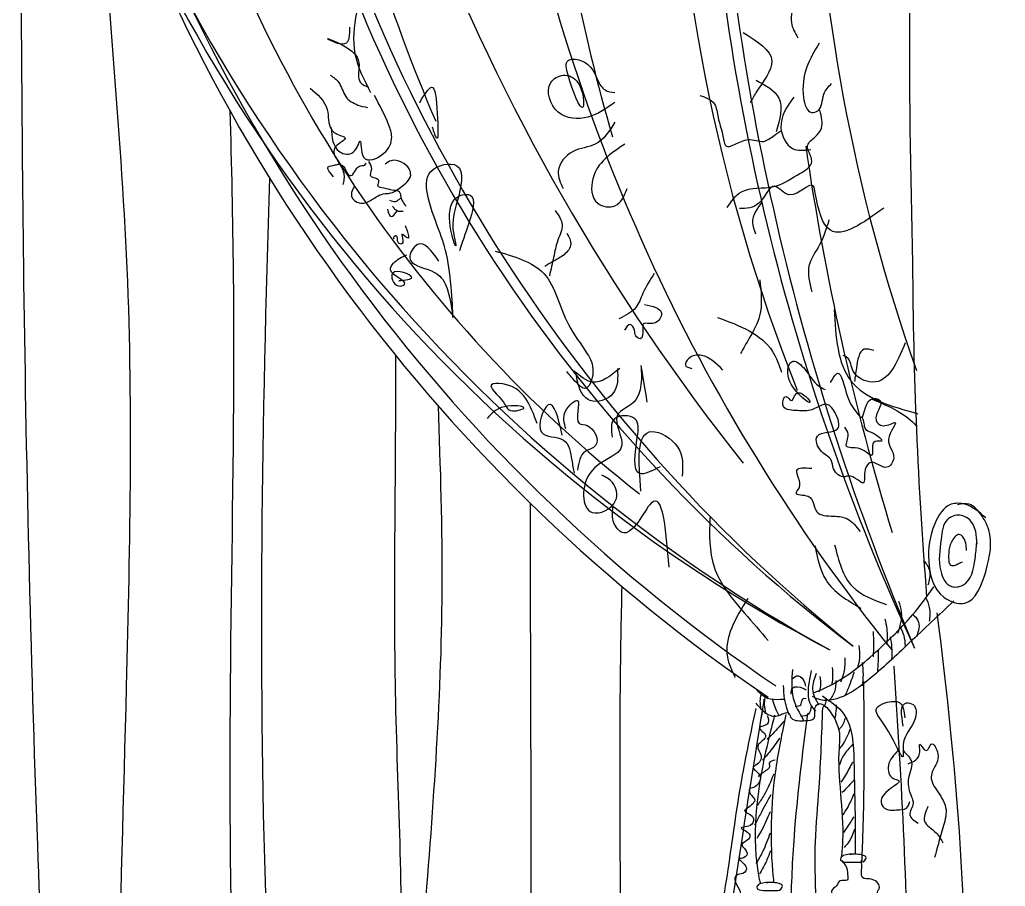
# Model space of a CAD drawing. Header units: inches. Extents: x 8.9 to 51.4, y 16 to 40.8.
# Drawn here: x 40.923 to 42.406, y 17.98 to 19.285 of the extents above; entities that cross this region are included whole.
import ezdxf

# ---------------------------------------------------------------- set-up
doc = ezdxf.new("R2010")
doc.units = ezdxf.units.IN
doc.header["$MEASUREMENT"] = 0
doc.layers.add('02', color=2, linetype='Continuous')

msp = doc.modelspace()

# ---------------------------------------------------------------- linework, layer by layer
at = {"layer": '02'}
for centre, radius, start, end in [((56.8129, 19.2903), 14.5508, 178.27254, 181.46691), ((44.5902, 19.7159), 2.6856, 180.5167, 201.6077), ((43.2425, 20.4209), 2.3573, 198.5753, 242.1806), ((43.5046, 20.4127), 2.5942, 197.0515, 235.8886), ((43.3275, 20.4746), 2.445, 199.6848, 241.0065), ((43.9848, 20.1754), 2.6495, 191.4214, 203.1976), ((43.5078, 20.4176), 2.5795, 197.463, 235.8886), ((45.3939, 19.7844), 3.4422, 182.3469, 204.8355), ((45.8047, 19.8402), 3.8404, 182.9037, 203.0166), ((43.0942, 20.1462), 2.0036, 195.5822, 231.8337), ((43.5815, 20.1922), 2.3229, 194.8286, 232.8155), ((43.716, 20.2536), 2.454, 195.4322, 231.1634), ((44.4265, 20.0967), 2.8106, 190.1422, 218.7859), ((44.1227, 19.7922), 2.4063, 184.4854, 196.5056), ((44.8399, 19.6637), 2.7227, 181.5262, 199.4555), ((44.4953, 20.5962), 3.1752, 201.0538, 218.5561), ((45.9747, 19.6544), 3.9088, 188.2364, 196.9812), ((48.9188, 18.9477), 6.6519, 180.25809, 184.5826)]:
    msp.add_arc(centre, radius, start, end, dxfattribs=at)
for points, knots in [([(40.9235, 19.6147), (40.9251, 19.3818), (40.9274, 18.8575), (40.9445, 18.1141), (40.9742, 17.4745), (40.9719, 17.1257), (40.9683, 16.9474)], [5.097627, 5.097627, 5.097627, 5.097627, 9.85818, 15.812613, 20.291338, 22.939934, 22.939934, 22.939934, 22.939934]), ([(41.0426, 19.5739), (41.0492, 19.3593), (41.0985, 18.9296), (41.0823, 18.1663), (41.0614, 17.5222), (41.0626, 17.0942), (41.0471, 16.9518)], [5.444472, 5.444472, 5.444472, 5.444472, 9.832476, 14.261297, 21.025094, 23.006985, 23.006985, 23.006985, 23.006985]), ([(41.2397, 19.1477), (41.242, 19.0662), (41.252, 18.6376), (41.2221, 17.9886), (41.2775, 17.3326), (41.254, 17.0245), (41.2472, 16.936)], [6.683505, 6.683505, 6.683505, 6.683505, 8.173513, 14.514565, 18.533965, 20.154384, 20.154384, 20.154384, 20.154384]), ([(41.2993, 19.0465), (41.2879, 18.6817), (41.2779, 18.0998), (41.3221, 17.3968), (41.3468, 17.0585), (41.3557, 16.9365)], [7.429743, 7.429743, 7.429743, 7.429743, 14.092047, 18.053811, 20.287925, 20.287925, 20.287925, 20.287925]), ([(42.1488, 18.8484), (42.1513, 18.8078), (42.1563, 18.7257), (42.2346, 18.7027), (42.2749, 18.6917)], [0, 0, 0, 0, 1.858262, 3.752023, 3.752023, 3.752023, 3.752023]), ([(41.4888, 18.7797), (41.4889, 18.7528), (41.4889, 18.5792), (41.4829, 18.2541), (41.5093, 17.8296), (41.4653, 17.4644), (41.4838, 17.1947), (41.4823, 17.0511), (41.4818, 16.9961)], [9.405796, 9.405796, 9.405796, 9.405796, 9.895859, 12.577281, 15.344155, 17.646066, 19.263992, 20.2692, 20.2692, 20.2692, 20.2692]), ([(41.5529, 18.7037), (41.5563, 18.6113), (41.5649, 18.3485), (41.5317, 17.9258), (41.4942, 17.4639), (41.5315, 17.1576), (41.5308, 17.0115), (41.5308, 16.9961)], [9.874115, 9.874115, 9.874115, 9.874115, 11.562118, 14.67383, 17.613404, 20.000313, 20.281963, 20.281963, 20.281963, 20.281963]), ([(41.6918, 18.5569), (41.6914, 18.4136), (41.6935, 18), (41.6924, 17.4801), (41.6925, 17.1035), (41.6983, 16.9405)], [12.55561, 12.55561, 12.55561, 12.55561, 15.483642, 21.007763, 23.18014, 23.18014, 23.18014, 23.18014]), ([(41.8294, 18.4319), (41.8282, 18.3815), (41.8234, 18.1069), (41.8351, 17.6282), (41.8135, 17.2007), (41.8062, 16.9343)], [13.219116, 13.219116, 13.219116, 13.219116, 14.249467, 18.833654, 22.995652, 22.995652, 22.995652, 22.995652]), ([(42.1173, 18.2715), (42.1261, 18.2746), (42.1625, 18.2903), (42.2171, 18.3358), (42.2679, 18.3874), (42.2922, 18.4215), (42.2989, 18.431)], [156.879378, 156.879378, 156.879378, 156.879378, 203.681207, 357.505923, 509.739469, 568.60035, 568.60035, 568.60035, 568.60035]), ([(42.3035, 18.3917), (42.3357, 18.1409), (42.3607, 17.7354), (42.3173, 17.2764), (42.3831, 16.9859), (42.4013, 16.9229), (42.4065, 16.9009)], [0, 0, 0, 0, 3.557268, 8.251843, 9.206392, 9.582939, 9.582939, 9.582939, 9.582939]), ([(42.2251, 18.3829), (42.2264, 18.378), (42.2294, 18.3652), (42.2286, 18.3519), (42.2281, 18.3438)], [6.640807, 6.640807, 6.640807, 6.640807, 32.062805, 72.92793, 72.92793, 72.92793, 72.92793]), ([(42.239, 18.3117), (42.2498, 18.1369), (42.2747, 17.7315), (42.2313, 17.2725), (42.2972, 16.982), (42.3154, 16.919), (42.3206, 16.9012)], [0, 0, 0, 0, 3.557268, 8.251843, 9.206392, 9.582939, 9.582939, 9.582939, 9.582939]), ([(42.1931, 18.2886), (42.1937, 18.2283), (42.1946, 18.1384), (42.1916, 18.0485), (42.1904, 18.0189)], [0, 0, 0, 0, 1.222353, 1.825324, 1.825324, 1.825324, 1.825324]), ([(42.0299, 18.2787), (42.0357, 18.2726), (42.046, 18.2616), (42.0632, 18.2615), (42.0719, 18.262), (42.0741, 18.2622)], [0, 0, 0, 0, 40.531881, 72.349028, 83.079407, 83.079407, 83.079407, 83.079407]), ([(42.0592, 18.2379), (42.0546, 18.2197), (42.0344, 18.1396), (42.0235, 18.0514), (42.0373, 17.9866), (42.0378, 17.9843)], [0, 0, 0, 0, 0.248197, 1.089468, 1.120481, 1.120481, 1.120481, 1.120481]), ([(42.0762, 18.2391), (42.0706, 18.2119), (42.0541, 18.1311), (42.0517, 18.045), (42.0578, 17.9883), (42.058, 17.9858)], [0, 0, 0, 0, 0.365979, 1.084799, 1.116734, 1.116734, 1.116734, 1.116734]), ([(42.1088, 18.2404), (42.101, 18.1789), (42.0887, 18.0812), (42.0843, 17.9832), (42.0835, 17.9469)], [0, 0, 0, 0, 0.814463, 1.292828, 1.292828, 1.292828, 1.292828])]:
    msp.add_open_spline(points, degree=3, knots=knots, dxfattribs=at)
for points in [[(42.123, 19.435), (42.1105, 19.3978), (42.0877, 19.3542), (42.0887, 19.3161), (42.0846, 19.28), (42.0944, 19.2575)], [(41.449, 19.3529), (41.4304, 19.2952), (41.4279, 19.2338), (41.4513, 19.1751)], [(41.4196, 19.2735), (41.4124, 19.2483), (41.3871, 19.2555), (41.4286, 19.232), (41.4341, 19.2158), (41.4359, 19.1905), (41.4485, 19.1833)], [(42.0121, 19.2652), (42.0553, 19.2226), (42.0318, 19.1755), (42.0226, 19.1595)], [(42.1263, 19.2494), (42.1029, 19.1675), (42.1153, 19.1452), (42.1243, 19.1476), (42.1335, 19.1726), (42.1452, 19.1886)], [(41.8192, 19.1603), (41.7784, 19.1381), (41.7338, 19.1455), (41.7227, 19.19), (41.7413, 19.2011), (41.7635, 19.19), (41.7709, 19.1529), (41.7487, 19.2011), (41.7487, 19.2234), (41.7672, 19.2234), (41.7858, 19.2085), (41.7932, 19.1937), (41.8043, 19.1789), (41.8192, 19.1752)], [(41.3907, 19.2014), (41.4034, 19.1905), (41.4142, 19.1689), (41.4323, 19.1563), (41.4467, 19.1527)], [(42.0315, 19.1935), (42.0659, 19.1667), (42.0616, 19.1158)], [(41.3605, 19.1817), (41.3862, 19.1493), (41.3921, 19.1198), (41.4057, 19.1104), (41.4128, 19.1073), (41.3987, 19.0932), (41.4076, 19.0629), (41.4114, 19.0448), (41.4094, 19.0359)], [(41.5253, 19.1596), (41.543, 19.183), (41.5517, 19.1437), (41.5508, 19.1066), (41.5445, 19.1229)], [(41.3923, 19.1223), (41.405, 19.086), (41.4258, 19.0856), (41.4358, 19.1021), (41.4408, 19.078), (41.4714, 19.0837), (41.4832, 19.1083), (41.4785, 19.1267), (41.4574, 19.1704)], [(41.9471, 19.1707), (41.9686, 19.1584), (41.9743, 19.1373), (41.9811, 19.1121), (41.9857, 19.0952), (42.0194, 19.1043), (42.0428, 19.1016), (42.0585, 19.1104), (42.07, 19.118)], [(42.0881, 19.1682), (42.0689, 19.1223), (42.0864, 19.0908), (42.114, 19.0893)], [(41.988, 19.0021), (42.0094, 19.0255), (42.0577, 19.0335), (42.0934, 19.0508), (42.1154, 19.0719), (42.1091, 19.0954), (42.1206, 19.1086), (42.1298, 19.1212), (42.1275, 19.1483)], [(41.8192, 19.1307), (41.7895, 19.0973), (41.7561, 19.0862), (41.7338, 19.0566), (41.7413, 19.0306)], [(41.834, 19.0973), (41.7858, 19.0454), (41.7932, 19.0084), (41.8192, 19.0047), (41.8377, 19.0306)], [(41.4272, 19.0342), (41.4229, 19.0244), (41.4228, 19.019), (41.4345, 19.0089), (41.4515, 19.0126), (41.4628, 19.0198), (41.4732, 19.0229), (41.4798, 19.0235), (41.4969, 19.0326), (41.5118, 19.0508), (41.5095, 19.06), (41.4978, 19.0701), (41.4822, 19.0725), (41.4734, 19.067)], [(41.4482, 19.0715), (41.4526, 19.0598), (41.4517, 19.0492), (41.4559, 19.0473), (41.4637, 19.0423), (41.4621, 19.0352), (41.4712, 19.0317), (41.484, 19.0284), (41.4947, 19.026), (41.497, 19.0175), (41.499, 19.0119), (41.5048, 19.0041)], [(41.3958, 19.0484), (41.3876, 19.0634), (41.3981, 19.066), (41.4041, 19.0671), (41.4094, 19.0651), (41.4149, 19.0564), (41.4217, 19.05), (41.4246, 19.0518), (41.4308, 19.0611), (41.4365, 19.0648), (41.4426, 19.0659), (41.4448, 19.0687)], [(41.5541, 18.9215), (41.5222, 18.9461), (41.5103, 18.9263), (41.5432, 18.9065), (41.5638, 18.887), (41.575, 18.8371), (41.5683, 18.9183), (41.556, 18.9634), (41.5382, 19.0172), (41.542, 19.0562), (41.5813, 19.0649), (41.582, 19.0124), (41.5761, 18.9639), (41.5795, 18.9457), (41.5772, 19.0135), (41.6012, 19.0206), (41.5993, 18.9786), (41.585, 18.937)], [(42.2236, 19.0011), (42.1434, 18.9677), (42.1206, 19.0235), (42.1176, 19.0344), (42.0825, 19.021), (42.0595, 19.0341), (42.0355, 19.0083), (42.0065, 19.0004)], [(41.48, 19.0132), (41.4889, 19.0112), (41.4945, 19.0143), (41.4977, 19.0168)], [(41.4768, 18.9994), (41.4831, 18.9884), (41.4895, 18.9943), (41.4915, 18.9968)], [(41.5004, 18.9959), (41.4915, 18.9968), (41.4855, 19.0025), (41.4844, 19.0042)], [(41.729, 18.9976), (41.7397, 18.9762), (41.7333, 18.9527), (41.7269, 18.927), (41.7205, 18.8992)], [(42.0403, 19.0105), (42.0261, 18.9795), (42.0306, 18.9626)], [(42.1412, 18.9833), (42.1269, 18.9459), (42.1111, 18.9141), (42.1154, 18.8756)], [(41.5034, 18.9747), (41.5082, 18.9612), (41.5084, 18.9561), (41.4987, 18.9619), (41.5002, 18.9524), (41.4982, 18.9473), (41.4934, 18.9488), (41.4898, 18.9593), (41.4861, 18.9569), (41.4865, 18.955)], [(41.7469, 18.9627), (41.7528, 18.9472), (41.7425, 18.9309), (41.7255, 18.9206), (41.7137, 18.9132)], [(41.4937, 18.892), (41.5134, 18.8968), (41.4847, 18.9032), (41.4933, 18.884), (41.5024, 18.8863), (41.4815, 18.9082), (41.4858, 18.918), (41.5059, 18.9308)], [(41.6387, 18.9365), (41.7124, 18.9023), (41.749, 18.8261), (41.7774, 18.782), (41.786, 18.7551), (41.7736, 18.7297), (41.7611, 18.7385), (41.7465, 18.7553)], [(41.8783, 18.9029), (41.8612, 18.8729), (41.8505, 18.8515), (41.8248, 18.8344)], [(42.0369, 18.8933), (42.0368, 18.8391), (42.0213, 18.8054), (42.0079, 18.7821)], [(41.8634, 18.8558), (41.889, 18.843), (41.8783, 18.828), (41.8612, 18.8259), (41.8612, 18.8195), (41.8569, 18.8045), (41.8505, 18.8088), (41.8484, 18.8173), (41.842, 18.8259), (41.8334, 18.8173)], [(41.9733, 18.8367), (42.0563, 18.7853), (42.0696, 18.7544)], [(42.2559, 18.7982), (42.2065, 18.7392), (42.1776, 18.7557), (42.1687, 18.776), (42.1625, 18.7795)], [(42.2087, 18.7869), (42.1943, 18.7886), (42.1824, 18.7603), (42.1796, 18.74)], [(41.9815, 18.7573), (41.9496, 18.7793), (41.93, 18.7744), (41.9251, 18.7646), (41.9349, 18.7597)], [(41.8678, 18.7091), (41.8583, 18.7637), (41.8513, 18.7137), (41.8225, 18.6887), (41.8294, 18.6444), (41.7827, 18.6039), (41.7851, 18.5431), (41.8201, 18.5608), (41.8153, 18.5881), (41.7992, 18.5994)], [(42.1437, 18.7386), (42.1538, 18.7525), (42.1689, 18.7176), (42.1844, 18.6911), (42.1884, 18.6866), (42.2036, 18.713), (42.218, 18.7114), (42.212, 18.6819), (42.2226, 18.6736), (42.2408, 18.6785), (42.2309, 18.6535), (42.2386, 18.6249), (42.2284, 18.611), (42.2041, 18.6184), (42.1958, 18.6078), (42.1929, 18.5875), (42.1705, 18.5981), (42.1653, 18.5967), (42.1481, 18.6088), (42.1446, 18.6218), (42.13, 18.6346), (42.1237, 18.6579), (42.1541, 18.669), (42.1504, 18.6931), (42.1358, 18.7058), (42.1306, 18.7044), (42.1131, 18.6969), (42.0909, 18.6965), (42.0718, 18.7052), (42.0768, 18.7177), (42.0841, 18.7113), (42.0924, 18.722), (42.1122, 18.7106), (42.0808, 18.7439), (42.0875, 18.7708), (42.1047, 18.7588), (42.1255, 18.7337), (42.1354, 18.728)], [(41.8264, 18.7597), (41.7851, 18.7391), (41.7576, 18.7563)], [(41.8229, 18.7597), (41.816, 18.7219), (41.7817, 18.7116), (41.7679, 18.7253), (41.761, 18.7528)], [(41.7021, 18.6767), (41.6504, 18.7364), (41.6332, 18.7352), (41.6509, 18.7096), (41.6621, 18.6966), (41.6819, 18.7001), (41.6528, 18.7021), (41.6271, 18.6845)], [(41.7399, 18.6594), (41.7188, 18.7048), (41.7085, 18.6641), (41.7418, 18.6519), (41.7542, 18.6218), (41.7577, 18.6021)], [(41.7454, 18.6687), (41.7449, 18.6956), (41.7631, 18.7113), (41.7655, 18.6771), (41.7775, 18.6738), (41.7899, 18.6436), (41.7747, 18.635), (41.7629, 18.6066)], [(41.8872, 18.6118), (41.8562, 18.6015), (41.8528, 18.6564), (41.8493, 18.6839), (41.8184, 18.6839), (41.815, 18.6564)], [(42.1643, 18.6715), (42.1695, 18.6609), (42.1671, 18.6434), (42.1874, 18.6393), (42.2067, 18.6301), (42.2108, 18.6504), (42.2204, 18.6506), (42.205, 18.6633), (42.1964, 18.6682), (42.194, 18.6771), (42.1916, 18.6861)], [(41.8582, 18.575), (41.8747, 18.6648), (41.9135, 18.6418), (41.9205, 18.5975)], [(42.1153, 18.6091), (42.0925, 18.6063), (42.0961, 18.5804), (42.0916, 18.5724), (42.1098, 18.5673), (42.1228, 18.5439), (42.1481, 18.5374), (42.1695, 18.5331), (42.1879, 18.5145)], [(41.9005, 18.4607), (41.8737, 18.557), (41.8301, 18.5129), (41.8176, 18.5273), (41.816, 18.551)], [(42.377, 18.535), (42.3455, 18.5553), (42.3252, 18.5553), (42.3004, 18.526), (42.2913, 18.4696), (42.3139, 18.4155), (42.3455, 18.4065), (42.377, 18.4539), (42.3815, 18.517), (42.3695, 18.5404), (42.3522, 18.5553), (42.3345, 18.5544)], [(42.3641, 18.4955), (42.3546, 18.53), (42.3379, 18.5389), (42.3194, 18.5324), (42.3099, 18.5026), (42.3093, 18.455), (42.3254, 18.4317), (42.3426, 18.4335), (42.3611, 18.4734), (42.3635, 18.4978)], [(41.9619, 18.5356), (41.9683, 18.4611), (42.0139, 18.3916), (42.0499, 18.3501)], [(42.348, 18.4859), (42.3426, 18.5062), (42.3373, 18.5098), (42.3307, 18.5062), (42.3224, 18.4901), (42.3212, 18.474), (42.3242, 18.4639), (42.3295, 18.4633), (42.3355, 18.4657), (42.342, 18.4687)], [(42.1497, 18.4941), (42.1769, 18.431), (42.2278, 18.4044)], [(42.1202, 18.4929), (42.1368, 18.441), (42.1893, 18.3988)], [(42.2836, 18.4709), (42.2926, 18.4551), (42.2899, 18.4334)], [(42.0189, 18.4134), (41.9883, 18.3256), (41.9998, 18.295)], [(42.3291, 18.4099), (42.262, 18.3466), (42.2007, 18.2911), (42.1623, 18.2662), (42.124, 18.2623), (42.1163, 18.2662)], [(42.2459, 18.4094), (42.25, 18.3932), (42.2443, 18.3608)], [(42.2865, 18.4156), (42.2921, 18.3998), (42.2921, 18.3794)], [(42.2672, 18.3896), (42.2751, 18.3805), (42.2729, 18.3556)], [(42.2075, 18.364), (42.2083, 18.3434), (42.2075, 18.3257)], [(42.2479, 18.3715), (42.2536, 18.3579), (42.2559, 18.342)], [(42.2332, 18.3556), (42.2355, 18.3398), (42.2355, 18.3216)], [(42.1863, 18.3427), (42.187, 18.3236), (42.1842, 18.3095)], [(42.2151, 18.3364), (42.2151, 18.3194), (42.214, 18.3024)], [(42.165, 18.3243), (42.1636, 18.3024), (42.1587, 18.2875)], [(42.1913, 18.3171), (42.1924, 18.299), (42.1913, 18.282)], [(42.0864, 18.3069), (42.0874, 18.2634), (42.1031, 18.2301)], [(42.1142, 18.3051), (42.1105, 18.2829), (42.1124, 18.256), (42.1207, 18.244)], [(42.122, 18.3007), (42.1164, 18.2772), (42.1257, 18.2534)], [(42.1459, 18.3095), (42.1466, 18.2932), (42.1452, 18.2833)], [(42.1788, 18.3024), (42.172, 18.2832), (42.1652, 18.2673)], [(42.0853, 18.2921), (42.0946, 18.2973), (42.105, 18.2859), (42.106, 18.2817)], [(42.1275, 18.296), (42.1282, 18.2818), (42.1261, 18.2726)], [(42.1516, 18.2899), (42.1494, 18.273), (42.1403, 18.2582)], [(42.0723, 18.2828), (42.074, 18.2625), (42.0808, 18.2388)], [(42.0842, 18.2693), (42.0863, 18.2786), (42.1019, 18.2786), (42.1071, 18.2755)], [(42.031, 18.2562), (42.047, 18.2405), (42.0631, 18.2369), (42.081, 18.2405), (42.0846, 18.2333), (42.0936, 18.2297), (42.1061, 18.2297), (42.1187, 18.2333), (42.1205, 18.2494), (42.1223, 18.253), (42.1527, 18.2261), (42.1563, 18.1885), (42.1617, 18.0489), (42.16, 18.0247)], [(42.0389, 18.269), (42.0373, 18.2588), (42.0389, 18.247)], [(42.0447, 18.2644), (42.0437, 18.2536), (42.0462, 18.2403)], [(42.0556, 18.2629), (42.06, 18.2496), (42.0656, 18.2373)], [(42.0905, 18.2516), (42.0988, 18.2537), (42.0998, 18.2568), (42.1029, 18.2631), (42.1071, 18.2631)], [(42.1313, 18.2668), (42.1637, 18.2395), (42.1787, 18.168), (42.1808, 18.0431), (42.1808, 18.0294)], [(42.1365, 18.2635), (42.1355, 18.2547), (42.1326, 18.2498)], [(42.2529, 18.2216), (42.2579, 18.2563), (42.2678, 18.2538), (42.2703, 18.2315), (42.2529, 18.1944), (42.2529, 18.1771), (42.2257, 18.2216), (42.2133, 18.2489), (42.2257, 18.2563), (42.248, 18.2563), (42.2554, 18.234)], [(42.0311, 18.2478), (42.0094, 18.1407), (41.989, 18.0057), (41.9686, 17.8744), (41.9558, 17.7712), (41.9334, 17.61), (41.9064, 17.4373), (41.8798, 17.2403), (41.8599, 17.0614), (41.8599, 17.0527), (41.8962, 17.0377), (41.96, 17.0202), (41.9888, 17.0114), (42.0301, 16.9989), (42.0584, 16.9862), (42.071, 16.9799), (42.0867, 16.9736), (42.0993, 16.9658), (42.1025, 16.9642)], [(42.1144, 18.2527), (42.1102, 18.2392), (42.0988, 18.2361)], [(42.1312, 18.2496), (42.1258, 18.129), (42.1203, 18.0468), (42.123, 17.929)], [(42.1522, 18.2537), (42.1512, 18.2409), (42.1503, 18.2341)], [(42.0483, 18.2375), (42.0483, 18.2243), (42.0365, 18.2191), (42.0457, 18.2073), (42.0339, 18.1915), (42.0391, 18.1771), (42.0312, 18.1626), (42.0273, 18.16), (42.0365, 18.1482), (42.026, 18.1285), (42.022, 18.1272), (42.0273, 18.1141), (42.0286, 18.1128), (42.0207, 18.0996), (42.0142, 18.0944), (42.026, 18.0852), (42.0247, 18.0734), (42.0089, 18.0681), (42.022, 18.0576), (42.0181, 18.0497), (42.0102, 18.0432), (42.0181, 18.03), (42.0089, 18.0222), (42.0063, 18.0222), (42.0168, 18.009), (42.0115, 17.9998), (42.0023, 17.9972), (42.0011, 17.996), (42.0079, 17.9686), (42.004, 17.9607), (41.9962, 17.9568), (42.0044, 17.9483), (42.0009, 17.9373), (41.9949, 17.9347), (41.9923, 17.9321), (42.0001, 17.9256), (41.9975, 17.9152), (41.9897, 17.9087), (41.9871, 17.9087), (41.9962, 17.8996), (41.9962, 17.8892), (41.991, 17.8866), (41.9858, 17.8827), (41.9908, 17.8727), (41.9825, 17.8617), (41.9798, 17.8599), (41.988, 17.8444), (41.9789, 17.8316), (41.9752, 17.8289)], [(42.0736, 18.2291), (42.0536, 18.2068), (42.048, 18.2013)], [(42.166, 18.235), (42.1591, 18.2194), (42.1562, 18.2164)], [(42.1728, 18.2164), (42.1611, 18.1929), (42.1562, 18.187)], [(42.0669, 18.2035), (42.0525, 18.1835), (42.0413, 18.1702)], [(42.2604, 18.1647), (42.2777, 18.1821), (42.2777, 18.1944), (42.2876, 18.1845), (42.295, 18.1944), (42.3049, 18.1796), (42.2975, 18.1548), (42.295, 18.1449), (42.3049, 18.1227), (42.3173, 18.0954), (42.3124, 18.0682), (42.3049, 18.041), (42.3, 18.0237)], [(42.1768, 18.1938), (42.163, 18.1772), (42.1571, 18.1634)], [(42.2455, 18.1845), (42.2306, 18.1623), (42.2381, 18.1425), (42.2455, 18.14), (42.2232, 18.1177), (42.2207, 18.1029), (42.2306, 18.0954), (42.243, 18.0954), (42.2579, 18.0979), (42.2628, 18.1078)], [(42.2529, 18.1845), (42.2653, 18.1672), (42.2604, 18.14), (42.2653, 18.1152), (42.2678, 18.1053), (42.2628, 18.088), (42.2752, 18.0756)], [(42.0602, 18.1702), (42.0514, 18.1657), (42.0514, 18.1591), (42.048, 18.1557), (42.0347, 18.1457)], [(42.1768, 18.1674), (42.166, 18.1477), (42.1591, 18.137)], [(42.058, 18.1491), (42.0436, 18.118), (42.0336, 18.1024)], [(42.0536, 18.118), (42.038, 18.0891), (42.0291, 18.0724)], [(42.1787, 18.1193), (42.1699, 18.1007), (42.162, 18.0879)], [(42.2901, 18.1004), (42.2851, 18.0781), (42.3025, 18.0608), (42.3124, 18.0459)], [(42.0525, 18.0924), (42.0391, 18.0635), (42.0325, 18.0524)], [(42.1787, 18.085), (42.167, 18.0673), (42.163, 18.0614)], [(42.1797, 18.0663), (42.1699, 18.0457), (42.164, 18.0389)], [(42.0525, 18.0602), (42.0413, 18.0324), (42.0313, 18.0147)], [(42.053, 18.0335), (42.046, 18.0161), (42.0364, 17.9986)], [(42.1603, 18.0191), (42.1669, 18.01), (42.1693, 17.998), (42.1688, 17.9897), (42.158, 17.9887), (42.1526, 17.9811), (42.1451, 17.9735), (42.1483, 17.966), (42.1537, 17.9649), (42.1559, 17.9649), (42.1537, 17.9584), (42.1526, 17.9552), (42.1451, 17.953), (42.1407, 17.9487), (42.1461, 17.9455), (42.1537, 17.9455), (42.1494, 17.9379), (42.1407, 17.9077), (42.1342, 17.8483), (42.1332, 17.7813), (42.1332, 17.7716), (42.1554, 17.7472), (42.176, 17.7328), (42.1973, 17.7232), (42.2031, 17.7173), (42.2205, 17.7328), (42.2419, 17.7503), (42.2341, 17.8413), (42.2244, 17.9304), (42.2128, 17.9653), (42.2148, 17.9733), (42.2169, 17.9773), (42.2064, 17.9906), (42.1917, 17.9936), (42.1903, 18.0045), (42.1903, 18.0195)], [(42.1813, 18.0166), (42.1584, 18.0217), (42.1626, 18.0265), (42.1747, 18.0287), (42.1736, 18.0287), (42.1883, 18.0281), (42.1945, 18.0262), (42.1966, 18.0246), (42.1945, 18.0188), (42.1846, 18.0166), (42.1813, 18.0166)], [(42.0556, 17.974), (42.0328, 17.9791), (42.0369, 17.9839), (42.049, 17.9861), (42.0479, 17.9861), (42.0626, 17.9855), (42.0688, 17.9836), (42.0709, 17.982), (42.0688, 17.9762), (42.0589, 17.974), (42.0556, 17.974)]]:
    msp.add_spline(points, degree=3, dxfattribs=at)
msp.add_open_spline([(42.206, 18.7134), (42.232, 18.7026), (42.2579, 18.6918), (42.2729, 18.6728)], degree=3, dxfattribs=at)
at = {"layer": '02', "start_tangent": (0.14677, 0.989171), "end_tangent": (-0.144313, -0.989532)}
msp.add_spline([(42.0398, 18.2338), (41.9847, 17.8883), (41.871, 17.0615)], degree=3, dxfattribs=at)
at = {"layer": '02', "start_tangent": (0.600293, 0.79978)}
msp.add_spline([(42.1797, 18.1409), (42.1611, 18.1213)], degree=3, dxfattribs=at)

doc.saveas('drawing.dxf')
